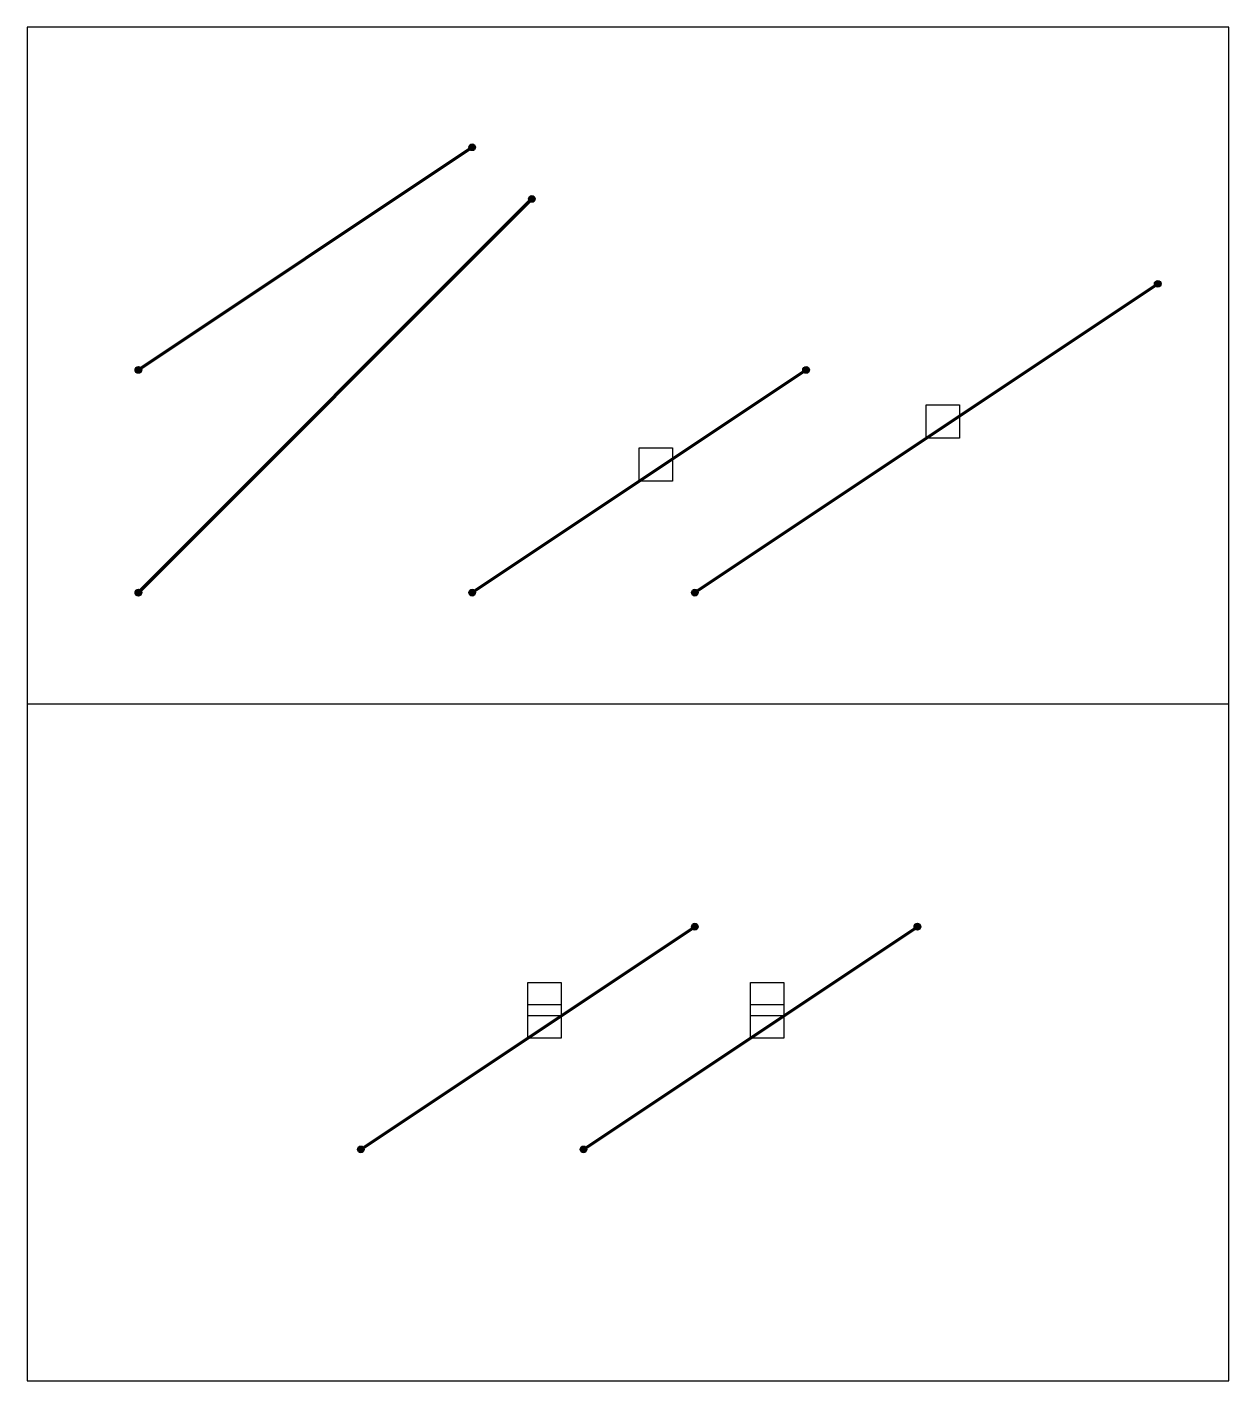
# Model space of a CAD drawing. Extents: x 0 to 1080, y -608 to 608.
import ezdxf

# ---------------------------------------------------------------- set-up
doc = ezdxf.new("R2010")
doc.units = 0
doc.layers.get('0').update_dxf_attribs({"lineweight": 25, "plot": 0})
for name, color, linetype, lineweight, true_color in [('icon', 178, 'Continuous', 25, 0x000000), ('points', 1, 'Continuous', 25, 0xff0000), ('visible', 5, 'Continuous', 200, 0x0000ff)]:
    doc.layers.add(name, color=color, linetype=linetype, lineweight=lineweight, true_color=true_color)
picture_1 = doc.add_image_def('image1.png', size_in_pixel=(64, 64))
picture_2 = doc.add_image_def('image2.png', size_in_pixel=(64, 64))

msp = doc.modelspace()

# ---------------------------------------------------------------- hatches: boundary and pattern name
at = {"layer": 'points', "transparency": 33554687}
h = msp.add_hatch(color=256, dxfattribs=at)
edge = h.paths.add_edge_path(flags=0)
edge.add_arc((400, 500), 3, 0, 360)
h = msp.add_hatch(color=256, dxfattribs=at)
edge = h.paths.add_edge_path(flags=0)
edge.add_arc((453.6, 453.6), 3, 0, 360)
h = msp.add_hatch(color=256, dxfattribs=at)
edge = h.paths.add_edge_path(flags=0)
edge.add_arc((1016, 377.4), 3, 0, 360)
h = msp.add_hatch(color=256, dxfattribs=at)
edge = h.paths.add_edge_path(flags=0)
edge.add_arc((100, 300), 3, 0, 360)
h = msp.add_hatch(color=256, dxfattribs=at)
edge = h.paths.add_edge_path(flags=0)
edge.add_arc((700, 300), 3, 0, 360)
h = msp.add_hatch(color=256, dxfattribs=at)
edge = h.paths.add_edge_path(flags=0)
edge.add_arc((100, 100), 3, 0, 360)
h = msp.add_hatch(color=256, dxfattribs=at)
edge = h.paths.add_edge_path(flags=0)
edge.add_arc((400, 100), 3, 0, 360)
h = msp.add_hatch(color=256, dxfattribs=at)
edge = h.paths.add_edge_path(flags=0)
edge.add_arc((600, 100), 3, 0, 360)
h = msp.add_hatch(color=256, dxfattribs=at)
edge = h.paths.add_edge_path(flags=0)
edge.add_arc((600, -200), 3, 0, 360)
h = msp.add_hatch(color=256, dxfattribs=at)
edge = h.paths.add_edge_path(flags=0)
edge.add_arc((800, -200), 3, 0, 360)
h = msp.add_hatch(color=256, dxfattribs=at)
edge = h.paths.add_edge_path(flags=0)
edge.add_arc((300, -400), 3, 0, 360)
h = msp.add_hatch(color=256, dxfattribs=at)
edge = h.paths.add_edge_path(flags=0)
edge.add_arc((500, -400), 3, 0, 360)

# ---------------------------------------------------------------- linework, layer by layer
for p, q in [((1080, 608), (0, 608)), ((0, 608), (0, -608)), ((1080, -608), (1080, 608)), ((1080, 0), (0, 0)), ((0, -608), (1080, -608))]:
    msp.add_line(p, q)
at = {"layer": 'points'}
for centre in [(400, 500), (453.6, 453.6), (1016, 377.4), (100, 300), (700, 300), (100, 100), (400, 100), (600, 100), (600, -200), (800, -200), (300, -400), (500, -400)]:
    msp.add_circle(centre, 3, dxfattribs=at)
at = {"layer": 'visible'}
for p, q in [((100, 300), (400, 500)), ((100, 100), (453.6, 453.6)), ((600, 100), (1016, 377.4)), ((400, 100), (700, 300)), ((300, -400), (600, -200)), ((500, -400), (800, -200))]:
    msp.add_line(p, q, dxfattribs=at)

# ---------------------------------------------------------------- pictures from other files: only their frames are drawn
at = {"layer": 'icon'}
image = msp.add_image(picture_1, insert=(808, 238.7), size_in_units=(30, 30), dxfattribs=at)
image.dxf.flags = 7
image = msp.add_image(picture_1, insert=(550, 200), size_in_units=(30, 30), dxfattribs=at)
image.dxf.flags = 7
image = msp.add_image(picture_2, insert=(450, -280), size_in_units=(30, 30), dxfattribs=at)
image.dxf.flags = 7
image = msp.add_image(picture_2, insert=(650, -280), size_in_units=(30, 30), dxfattribs=at)
image.dxf.flags = 7
image = msp.add_image(picture_1, insert=(450, -300), size_in_units=(30, 30), dxfattribs=at)
image.dxf.flags = 7
image = msp.add_image(picture_1, insert=(650, -300), size_in_units=(30, 30), dxfattribs=at)
image.dxf.flags = 7

doc.saveas('drawing.dxf')
